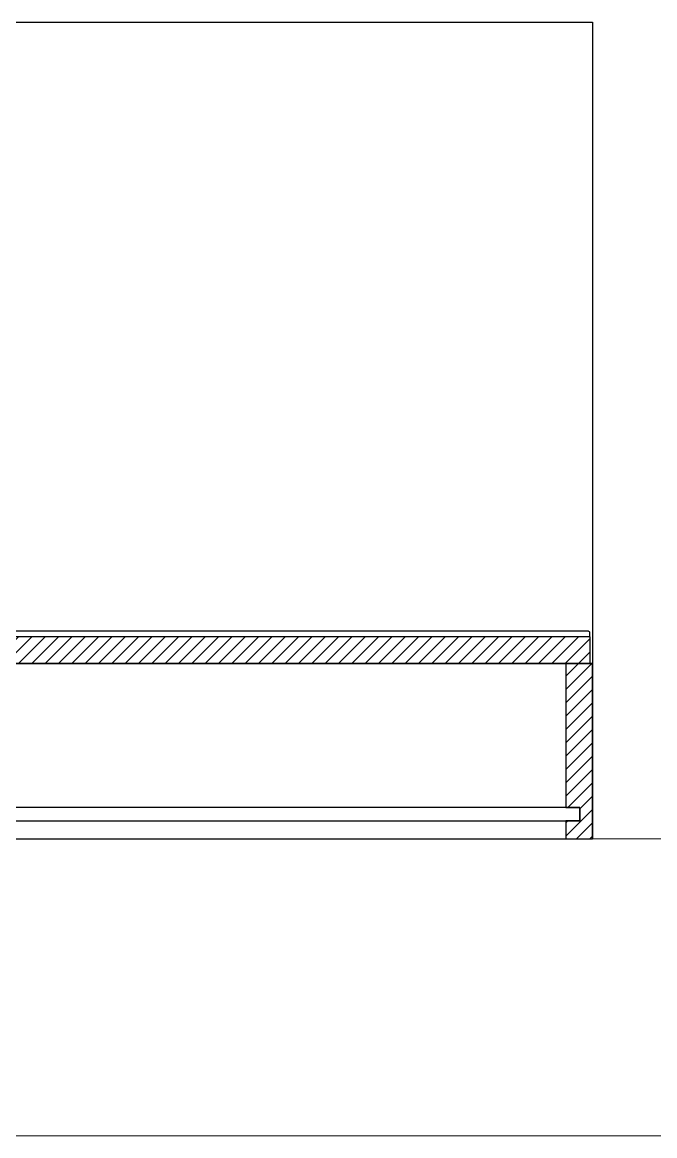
# Model space of a CAD drawing. Header units: millimetres. Extents: x 694231 to 734331, y 4486031 to 4541543.
# Drawn here: x 723754.6 to 723797.2, y 4490880.3 to 4490955.3 of the extents above; entities that cross this region are included whole.
import ezdxf

# ---------------------------------------------------------------- set-up
doc = ezdxf.new("R2010")
doc.units = ezdxf.units.MM
doc.set_wipeout_variables(frame=1)
doc.layers.add('DBM_w_sld', color=111, linetype='Continuous', lineweight=20)
for name, color, linetype in [('Deko_Ahsap01', 23, 'Continuous'), ('Deko_Ahsap02', 251, 'Continuous'), ('Deko_Tarama Ahsap', 8, 'Continuous'), ('PIU YAZI', 7, 'Continuous')]:
    doc.layers.add(name, color=color, linetype=linetype)
pattern_1 = [(135, (-14398.63643, 3082.1264), (-0.449012806, -0.449012806), [])]

# ---------------------------------------------------------------- blocks, each defined once
blk = doc.blocks.new('eb_banyo_ustdolap')
blk.add_wipeout([(50.986, 0), (151.021, 0), (151.021, -11.8), (150.871, -11.8), (150.871, -13.6), (150.821, -13.6), (150.821, -13.9), (150.817, -13.929), (150.807, -13.952), (150.792, -13.971), (150.779, -13.982), (150.758, -13.993), (150.734, -13.999), (150.676, -14), (101.286, -14), (101.263, -13.997), (101.241, -13.989), (101.232, -13.984), (101.222, -13.977), (101.211, -13.966), (101.201, -13.953), (101.195, -13.94), (101.189, -13.923), (101.187, -13.912), (101.186, -13.89), (101.186, -13.6), (101.136, -13.6), (101.136, -11.8), (100.836, -11.8), (100.836, -13.6), (100.786, -13.6), (100.786, -13.9), (100.785, -13.912), (100.784, -13.923), (100.781, -13.93), (100.779, -13.937), (100.776, -13.944), (100.772, -13.95), (100.768, -13.957), (100.764, -13.963), (100.759, -13.968), (100.752, -13.976), (100.744, -13.982), (100.736, -13.987), (100.718, -13.995), (100.706, -13.998), (100.692, -14), (51.286, -14), (51.274, -13.999), (51.262, -13.997), (51.25, -13.993), (51.243, -13.99), (51.235, -13.986), (51.226, -13.98), (51.22, -13.975), (51.215, -13.971), (51.209, -13.963), (51.204, -13.957), (51.198, -13.948), (51.195, -13.942), (51.192, -13.933), (51.189, -13.924), (51.187, -13.915), (51.186, -13.904), (51.186, -13.894), (51.186, -13.6), (51.136, -13.6), (51.136, -11.8), (50.986, -11.8)]).dxf.layer = 'Deko_Ahsap01'
at = {"layer": 'Deko_Tarama Ahsap', "ltscale": 0.8}
h = blk.add_hatch(dxfattribs=at)
h.set_pattern_fill('ANSI31', color=256, scale=0.2, angle=1170)
h.set_pattern_definition(pattern_1)
h.paths.add_polyline_path([(100.086, -11.8), (101.886, -11.8), (101.886, -2.1), (100.086, -2.1)])
h.paths.add_polyline_path([(52.786, -2.1), (51.836, -2.1), (51.836, -1.2), (52.786, -1.2), (52.786, 0), (50.986, 0), (50.986, -11.8), (52.786, -11.8)])
h.paths.add_polyline_path([(149.221, -2.1), (150.171, -2.1), (150.171, -1.2), (149.221, -1.2), (149.221, 0), (151.021, 0), (151.021, -11.8), (149.221, -11.8)])
h = blk.add_hatch(dxfattribs=at)
h.set_pattern_fill('ANSI31', color=256, scale=0.2, angle=1170)
h.set_pattern_definition(pattern_1)
h.paths.add_polyline_path([(51.136, -11.8), (100.836, -11.8), (100.836, -13.6), (51.136, -13.6)])
h.paths.add_polyline_path([(101.136, -11.8), (150.871, -11.8), (150.871, -13.6), (101.136, -13.6)])
at = {"layer": 'Defpoints', "color": 4}
for points in [[(51.186, -13.6), (51.186, -13.9, 0.414214), (51.286, -14), (100.686, -14, 0.414214), (100.786, -13.9), (100.786, -13.6), (51.186, -13.6)], [(101.186, -13.6), (101.186, -13.9, 0.414214), (101.286, -14), (150.721, -14, 0.414214), (150.821, -13.9), (150.821, -13.6), (101.186, -13.6)]]:
    blk.add_lwpolyline(points, format="xyb", dxfattribs=at)
at = {"layer": 'Deko_Ahsap01'}
for points in [[(50.986, 0), (151.021, 0), (151.021, -11.8), (50.986, -11.8)], [(149.221, -2.1), (150.171, -2.1), (150.171, -1.2), (149.221, -1.2), (149.221, 0), (151.021, 0), (151.021, -11.8), (149.221, -11.8)], [(52.786, -2.1), (51.836, -2.1), (51.836, -1.2), (52.786, -1.2), (52.786, 0), (50.986, 0), (50.986, -11.8), (52.786, -11.8)], [(100.086, -11.8), (101.886, -11.8), (101.886, -2.1), (100.086, -2.1)], [(51.136, -11.8), (100.836, -11.8), (100.836, -13.6), (51.136, -13.6)], [(101.136, -11.8), (150.871, -11.8), (150.871, -13.6), (101.136, -13.6)]]:
    blk.add_lwpolyline(points, close=True, dxfattribs=at)
at = {"layer": 'Deko_Ahsap02'}
blk.add_lwpolyline([(51.836, -1.2), (150.171, -1.2), (150.171, -2.1), (51.836, -2.1)], close=True, dxfattribs=at)

msp = doc.modelspace()

# ---------------------------------------------------------------- linework, layer by layer
at = {"layer": 'DBM_w_sld'}
for points in [[(723693.002, 4490900.336), (723959.851, 4490900.336)], [(723683.002, 4490880.336), (723959.851, 4490880.336)]]:
    msp.add_lwpolyline(points, dxfattribs=at)

# ---------------------------------------------------------------- wipeouts: each hides what was drawn before it
msp.add_wipeout([(723693.002, 4490955.336), (723693.002, 4490912.136), (723793.037, 4490912.136), (723793.037, 4490955.336)]).dxf.layer = 'Deko_Ahsap02'

# ---------------------------------------------------------------- next in the draw order: linework, layer by layer
at = {"layer": 'Deko_Ahsap01'}
msp.add_lwpolyline([(723793.039, 4490900.336), (723693.002, 4490900.336), (723693.002, 4490955.336), (723793.039, 4490955.336)], close=True, dxfattribs=at)

# ---------------------------------------------------------------- next in the draw order: block references
at = {"layer": 'PIU YAZI', "color": 6, "xscale": -1, "rotation": 180}
msp.add_blockref('eb_banyo_ustdolap', (723642.016, 4490900.336), dxfattribs=at)

doc.saveas('drawing.dxf')
